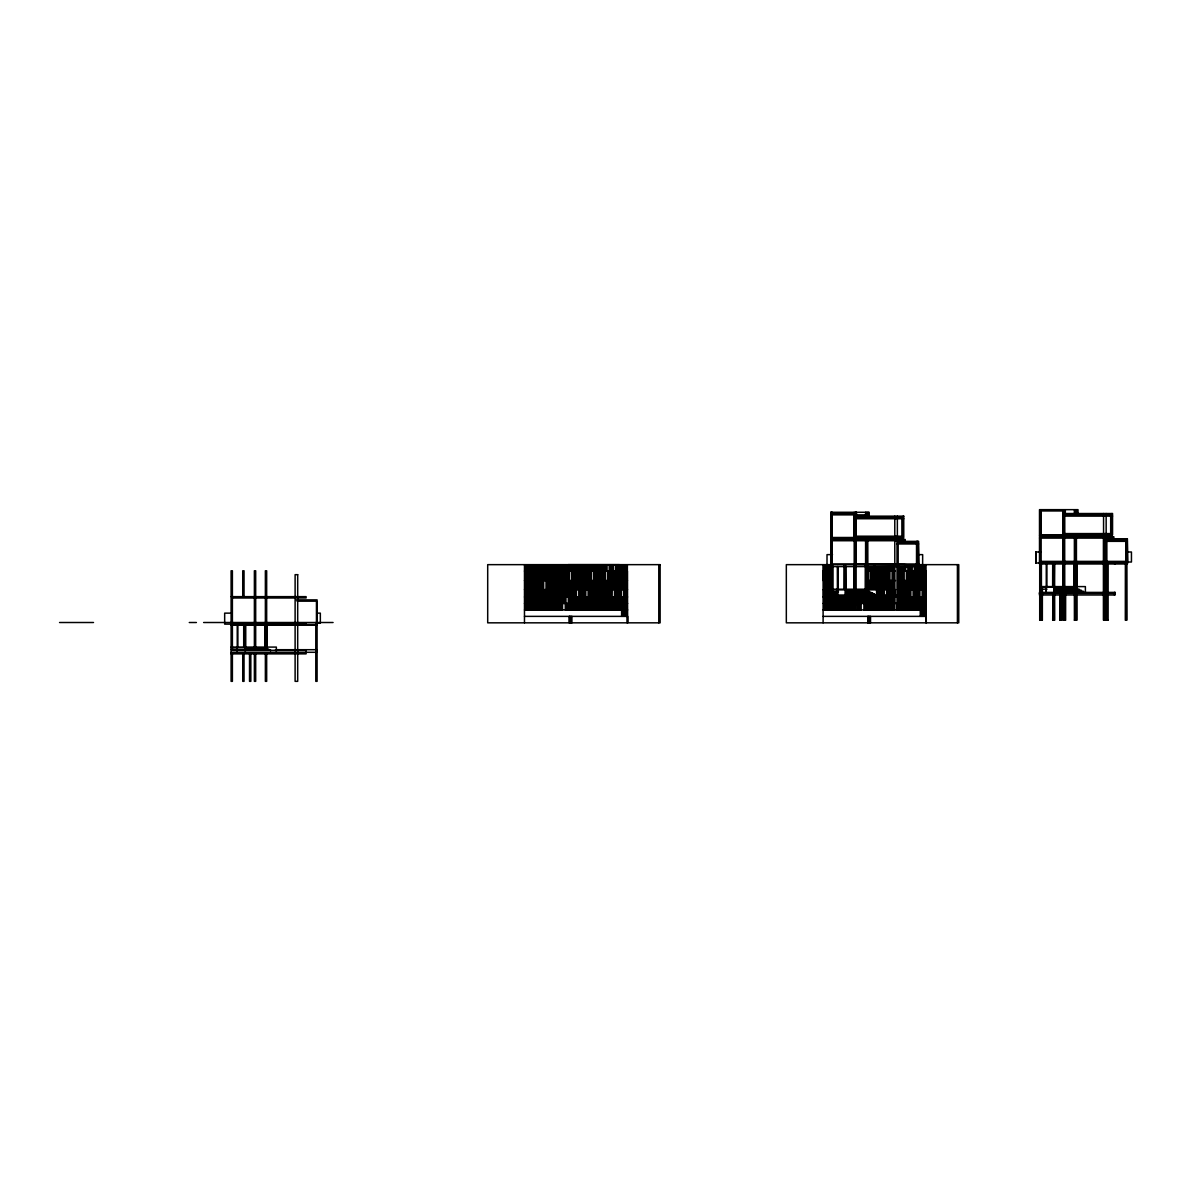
<?xml version="1.0" encoding="UTF-8"?>
<svg xmlns="http://www.w3.org/2000/svg" width="1191" height="1191" viewBox="0 0 1191 1191"><rect width="100%" height="100%" fill="white"/><g stroke="black" fill="none" stroke-linecap="round" stroke-linejoin="round"><path stroke-width="1.5" d="M854.93 513.574L832.047 513.574L832.077 538.466L854.706 538.466L854.662 513.574M830.916 514.869L855.48 514.869M855.882 514.869L866.869 514.869M854.051 516.165L903.775 516.165M1112.528 516.12L1062.848 516.12L1062.848 513.529L1112.558 513.529L1112.558 534.863L1064.754 534.863M854.051 518.74L903.746 518.74M1064.754 533.583L1110.682 533.583M1040.83 534.863L1063.489 534.863M1039.579 535.518L1111.888 535.518M1040.86 535.846L1063.489 535.846L1063.444 510.954M855.972 536.203L901.885 536.203M1111.888 536.158L1039.535 536.158L1039.535 509.659L1078.004 509.659L1078.004 513.187M832.047 537.498L854.706 537.498M855.972 537.498L903.775 537.498L903.746 516.165M830.782 538.138L903.106 538.138M1039.579 538.109L1113.868 538.109L1113.868 536.813L1039.535 536.813L1039.535 563.968L1127.386 563.968L1127.386 561.378L1105.739 561.378M1105.739 538.749L1127.386 538.749L1127.922 562.673L1039.579 562.673M830.752 538.794L903.106 538.794M830.752 539.434L905.086 539.434L905.086 540.729L830.782 540.729M896.957 541.369L918.603 541.369L919.139 565.293L905.577 565.293M1105.739 541.339L1127.386 541.339M897.612 542.664L917.01 542.664L917.01 563.998M896.957 543.959L918.603 543.959M855.942 551.076L856.046 563.998M1041.247 562.986L1035.798 562.986L1035.798 551.999L1041.247 551.999M1128.041 551.999L1131.45 551.999L1131.45 562.018L1128.041 562.018M832.509 554.634L827.016 554.634L827.001 571.114M919.258 554.634L922.668 554.634L922.623 564.653M1039.579 561.378L1104.995 561.378M1064.159 561.705L1113.793 562.018M1040.83 562.018L1115.118 562.018L1115.118 563.968M830.782 563.998L895.513 563.998M896.957 563.998L918.603 563.998L918.678 571.114M866.869 564.385L895.513 564.385M831.512 564.653L786.328 564.653L786.328 622.833L958.755 622.833L958.755 564.653L918.678 564.653M830.782 565.293L832.301 565.293M918.603 566.588L830.752 566.588L830.752 512.279L869.222 512.279L869.222 515.822M524.472 571.114L627.419 571.114L627.657 622.833L627.687 616.372L524.472 616.372M823.1 571.114L832.256 571.114M867.718 571.114L895.379 571.114M898.074 571.114L926.047 571.114M524.472 580.568L627.463 580.568M823.1 580.568L832.256 580.568M867.45 580.568L895.468 580.568M898.669 580.568L926.092 580.568M1040.264 586.597L1085.388 586.597L1085.388 592.403M1040.264 587.237L1076.634 587.237L1076.634 563.968M1054.616 587.565L1074.044 587.565L1074.044 563.313M1054.243 588.533L1077.617 588.533M831.482 589.217L865.604 589.217M866.289 589.217L876.591 589.217L876.591 595.038M1040.264 589.173L1047.008 589.173M524.472 589.634L627.508 589.634M823.1 589.634L832.077 589.634M866.899 589.634L895.468 589.634M897.225 589.634L926.136 589.634M1054.214 589.5L1079.552 589.5L1079.552 590.468M831.482 589.858L865.068 589.858M866.899 589.858L867.852 589.858L868.09 565.755L868.105 580.493M845.833 590.185L865.262 590.185M845.461 591.153L868.835 591.153M1054.124 591.436L1083.423 591.436L1083.423 592.403M838.494 591.808L831.482 591.808L831.482 538.138M845.416 592.121L870.77 592.121L870.636 593.088M845.387 593.088L872.705 593.088L872.705 594.071M1039.46 593.386L1115.118 593.386M845.342 594.071L874.641 594.071L874.641 595.038M830.678 595.038L906.336 595.038M830.678 596.006L906.336 596.006M231.099 596.646L306.102 596.646L306.102 597.942L232.394 597.942M524.472 596.974L627.553 596.974M823.1 596.974L895.587 596.974M897.225 596.974L926.181 596.974L926.285 622.833M255.678 597.301L295.219 597.301M296.41 599.877L317.089 599.877L317.089 681.341L315.794 681.341L315.794 623.95M297.05 601.172L316.449 601.172L316.449 622.506M524.472 603.435L627.612 603.435M823.1 603.435L926.241 603.435M524.472 609.911L627.657 609.911M823.1 609.911L926.285 609.911M231.947 613.142L224.667 613.142L224.667 624.129L231.947 624.129M316.97 613.142L320.334 613.142L320.334 623.161L316.97 623.161M823.1 616.372L926.315 616.372M1074.371 620.213L1076.887 620.213L1076.872 594.428M1103.566 513.529L1103.566 620.213L1107.928 620.213M1126.671 538.749L1126.671 620.213L1125.316 620.213L1125.376 564.668M59.55 622.506L93.508 622.506M189.28 622.506L196.411 622.506M203.616 622.506L333.078 622.506M255.678 622.833L302.871 623.161M266.665 622.893L296.41 622.893M232.394 623.161L306.102 623.161L306.102 625.096M231.099 624.456L317.089 624.456M231.099 625.096L317.089 625.096M231.099 647.085L276.357 647.085L276.357 651.447M231.099 647.725L237.247 647.725M245.659 648.053L265.042 648.053M245.331 649.021L268.6 649.021L268.6 649.988M238.215 649.661L231.099 649.661L255.678 649.705M275.478 649.705L317.089 649.705M245.331 649.988L270.551 649.988L270.551 650.956M231.099 652.296L317.089 652.296M231.099 652.891L306.102 652.891L306.102 653.874L231.099 653.874M1126.433 538.749L1126.612 620.213M1125.793 561.378L1125.793 540.044L1106.409 540.044L1106.409 561.378M1114.553 562.018L1114.508 563.968M1114.448 592.403L1114.448 594.994M1113.213 536.813L1113.213 538.109M1111.962 513.529L1111.888 538.109M1111.322 534.863L1111.322 538.109M1110.682 535.518L1110.682 514.825L1064.144 514.825L1064.144 535.518M1107.928 563.135L1107.898 620.213M1107.481 563.135L1107.451 620.213M1107.228 564.668L1107.273 620.213M1106.692 537.439L1106.707 620.213M1106.156 513.529L1106.171 620.213M1105.933 564.668L1105.933 620.213M1104.102 537.439L1104.131 620.213M1103.595 537.439L1103.595 620.213M1083.304 561.765L1083.304 562.673M1083.215 591.436L1083.215 592.403M1082.768 561.765L1082.798 562.673M1081.488 591.436L1081.488 590.468L1054.169 590.468L1054.348 563.968M1081.324 590.468L1081.324 591.436M1079.418 589.5L1079.418 590.468M1077.513 588.533L1077.617 589.5M1076.947 509.659L1076.947 513.529M1076.887 563.135L1076.872 587.074M1076.426 537.26L1076.426 587.044M1076.426 594.413L1076.456 620.213M1076.247 537.29L1076.202 587.044M1076.247 594.413L1076.202 620.213M1075.935 563.313L1075.979 588.533M1075.667 509.659L1075.667 513.336M1075.711 537.29L1075.667 589.173M1075.711 594.413L1075.667 620.213M1075.235 563.968L1075.22 586.597M1075.026 537.96L1075.026 561.378M1074.907 594.413L1074.907 620.213M1074.371 509.659L1074.371 513.336M1074.371 537.29L1074.416 587.044M1074.371 594.413L1074.416 620.213M1073.984 563.313L1073.999 588.533M1065.647 594.413L1065.617 620.213L1062.982 620.213L1062.997 509.659M1065.32 509.659L1065.32 513.529M1064.739 509.659L1064.784 536.158M1064.665 537.29L1064.694 587.044M1064.694 594.413L1064.665 620.213M1064.292 509.659L1064.263 513.336M1064.263 537.29L1064.337 620.213M1063.712 535.846L1063.712 510.954L1040.458 510.954L1040.458 535.518M1063.637 537.96L1063.623 562.018M1063.518 538.615L1063.518 562.018M1063.384 563.09L1063.399 587.044M1063.399 594.413L1063.384 620.213M1061.479 594.741L1061.449 620.213L1059.737 620.213L1059.767 594.428M1061.062 594.428L1061.032 620.213M1060.184 594.741L1060.154 620.213M1054.66 563.313L1054.616 588.533M1054.66 594.741L1054.69 620.213L1052.695 620.213L1052.978 594.428M1054.243 594.428L1054.273 620.213M1054.095 586.597L1054.124 592.403M1054.02 594.413L1053.99 620.213M1053.707 563.968L1053.454 587.237M1053.395 594.741L1053.365 620.213M1046.919 563.968L1046.904 587.237M1046.264 563.968L1046.264 586.597M1046.279 587.237L1046.279 592.403M1046.011 586.597L1046.011 592.403M1042.378 588.89L1042.348 620.213L1039.713 620.213L1039.713 509.659M1041.753 588.89L1041.783 620.213M1041.396 563.09L1041.425 620.213M1041.098 510.954L1041.098 535.846M1041.023 509.659L1041.023 620.213M1040.368 537.96L1040.368 561.378M1040.458 588.89L1040.458 620.213M1040.13 509.659L1040.115 620.213M1035.842 551.999L1035.842 562.986M957.415 564.653L957.415 622.833M926.017 564.653L926.136 622.833M925.794 609.911L925.794 616.372M925.63 571.114L925.556 596.974M925.139 564.653L925.139 571.114M925.035 596.974L925.035 603.435M925.079 609.911L925.079 616.372M924.797 603.435L924.797 609.911M924.588 571.114L924.439 596.974M924.365 609.911L924.365 616.372M924.067 564.653L924.067 571.114M923.874 596.974L923.874 603.435M923.561 571.114L923.576 589.634M923.635 603.435L923.65 616.372M923.308 589.634L923.308 596.974M922.98 564.653L922.98 571.114M922.965 609.911L922.965 616.372M922.697 596.974L922.697 603.435M922.519 571.114L922.519 589.634M922.474 603.435L922.474 609.911M922.281 609.911L922.281 616.372M922.162 589.634L922.162 596.974M921.908 564.653L921.908 571.114M921.477 571.114L921.462 589.634M921.536 596.974L921.536 603.435M921.611 609.911L921.611 616.372M921.328 603.435L921.328 609.911M920.837 564.653L920.837 571.114M920.941 609.911L920.941 616.372M920.42 571.114L920.39 589.634M920.39 596.974L920.39 603.435M920.271 616.372L920.181 603.435M919.765 564.653L919.765 571.114M919.899 589.634L919.899 596.974M919.378 571.114L919.303 589.634M919.244 596.974L919.244 603.435M919.02 603.435L919.02 609.911M918.767 589.634L918.767 596.974M918.321 571.114L918.321 580.568M918.216 580.568L918.216 589.634M918.127 596.974L918.127 603.435M917.829 541.369L917.889 596.914M917.859 603.435L917.859 609.911M917.636 541.369L917.591 571.114M917.636 589.634L917.636 596.974M917.264 571.114L917.264 580.568M917.13 580.568L917.13 589.634M917.04 596.974L917.04 603.435M916.534 541.369L916.504 596.974M916.683 603.435L916.683 609.911M916.192 571.114L916.013 589.634M915.968 596.974L915.968 603.435M915.432 566.752L915.432 571.114M915.373 589.634L915.373 596.974M915.492 603.435L915.492 609.911M915.12 571.114L915.12 580.568M914.911 580.568L914.911 589.634M914.926 596.974L914.926 603.435M914.346 566.752L914.346 571.114M914.271 603.435L914.271 609.911M914.048 571.114L914.048 580.568M914.241 589.634L914.241 596.974M913.795 580.568L913.795 589.634M913.884 596.974L913.884 603.435M913.125 589.634L913.125 596.974M913.035 603.435L913.035 609.911M912.961 571.114L912.961 580.568M912.827 596.974L912.827 603.435M912.663 580.568L912.663 589.634M912.187 566.752L912.187 571.114M911.874 571.114L911.874 580.568M911.517 580.568L911.517 589.634M911.755 596.974L911.755 609.911M911.1 566.752L911.1 571.114M910.773 571.114L910.773 580.568M910.862 589.634L910.862 596.974M910.668 596.974L910.668 603.435M910.386 580.568L910.386 589.634M910.445 603.435L910.445 609.911M910.013 566.752L910.013 571.114M909.686 571.114L909.686 580.568M909.745 589.634L909.567 603.435M909.239 580.568L909.239 589.634M909.12 603.435L909.12 609.911M908.941 566.752L908.941 571.114M908.584 571.114L908.584 580.568M908.614 589.634L908.614 596.974M908.45 596.974L908.45 603.435M908.093 580.568L908.093 589.634M907.855 566.752L907.855 571.114M907.78 603.435L907.78 609.911M907.482 571.114L907.482 580.568M907.497 589.634L907.319 603.435M906.932 580.568L906.932 589.634M906.336 566.588L906.336 564.653L832.047 564.653L832.077 539.434M906.381 571.114L906.381 580.568M906.366 589.634L906.366 596.974M906.425 603.435L906.425 609.911M906.172 596.974L906.172 603.435M905.77 564.653L905.681 571.114M905.785 580.568L905.785 589.634M905.666 595.038L905.666 596.006M905.234 589.634L905.234 596.974M905.011 564.653L855.376 564.326L855.376 539.434M905.026 596.974L905.056 609.911M904.609 566.752L904.609 571.114M904.624 580.568L904.624 589.634M904.431 539.434L904.431 540.729M904.177 571.114L904.177 580.568M904.103 589.634L904.103 596.974M903.865 596.974L903.865 603.435M903.686 603.435L903.686 609.911M903.522 566.752L903.522 571.114M903.463 580.568L903.463 589.634M903.18 516.165L903.106 540.729M903.076 571.114L903.076 580.568M902.957 589.634L902.957 596.974M902.689 596.974L902.689 603.435M902.54 537.498L902.54 540.729M902.436 566.752L902.436 571.114M902.316 580.568L902.316 589.634M902.316 603.435L902.316 609.911M901.9 538.138L901.87 517.46L855.361 517.46L855.361 538.138M901.974 571.114L901.974 580.568M901.825 589.634L901.825 596.974M901.513 596.974L901.513 603.435M901.349 566.752L901.349 571.114M901.17 580.568L901.17 589.634M900.872 571.114L900.872 580.568M900.947 603.435L900.947 609.911M900.679 589.634L900.679 596.974M900.262 566.752L900.262 571.114M900.336 596.974L900.336 603.435M900.024 580.568L900.024 589.634M899.771 571.114L899.771 580.568M899.533 589.634L899.533 596.974M899.577 603.435L899.577 609.911M899.131 565.755L899.131 580.493M899.16 596.974L899.16 603.435M899.116 565.755L899.116 589.694M898.699 565.755L898.669 597.063M898.49 565.442L898.386 596.974M898.222 603.435L898.222 609.911M897.925 540.074L897.895 604.447M897.389 540.074L897.389 609.956L897.359 516.165M896.897 603.435L896.897 609.911M894.917 589.634L894.917 596.974M894.783 516.165L894.813 609.956M894.396 596.974L894.396 603.435M894.292 571.114L894.337 589.634M894.262 603.435L894.262 609.911M893.682 566.752L893.682 571.114M893.756 589.634L893.756 596.974M893.205 571.114L893.22 589.634M893.22 596.974L893.22 603.435M892.952 603.435L892.952 609.911M892.58 566.752L892.58 571.114M892.595 589.634L892.595 596.974M892.119 571.114L892.089 589.634M892.029 596.974L892.029 603.435M891.478 566.752L891.478 571.114M891.434 589.634L891.434 596.974M891.657 603.435L891.657 609.911M890.972 580.568L890.972 589.634M890.838 596.974L890.838 603.435M890.362 566.752L890.362 571.114M890.258 589.634L890.258 596.974M890.377 603.435L890.377 609.911M889.945 571.114L889.856 589.634M889.647 596.974L889.647 603.435M889.245 566.752L889.245 571.114M889.096 589.634L889.096 596.974M889.096 603.435L889.096 609.911M888.858 571.114L888.739 589.634M888.456 596.974L888.456 603.435M888.129 566.752L888.129 571.114M887.786 571.114L887.786 580.568M887.92 589.634L887.92 596.974M887.801 603.435L887.801 609.911M887.623 580.568L887.623 589.634M887.28 596.974L887.28 603.435M886.997 566.752L886.997 571.114M886.759 589.634L886.759 596.974M886.7 571.114L886.506 589.634M886.521 603.435L886.521 609.911M886.089 596.974L886.089 603.435M885.881 566.752L885.881 571.114M885.613 571.114L885.613 580.568M885.389 580.568L885.389 589.634M885.241 603.435L885.241 609.911M884.749 566.752L884.749 571.114M884.898 596.974L884.898 603.435M884.526 571.114L884.526 580.568M884.273 580.568L884.407 596.974M883.96 603.435L883.96 609.911M883.603 566.752L883.603 571.114M883.707 596.974L883.707 603.435M883.439 571.114L883.439 580.568M883.246 596.974L883.171 580.568M882.516 596.974L882.665 609.911M882.471 566.752L882.337 580.568M882.055 580.568L882.069 596.974M881.34 566.752L881.251 580.568M881.325 596.974L881.37 609.911M880.938 580.568L880.908 596.974M880.194 566.752L880.164 580.568M880.134 596.974L880.06 609.911M879.821 580.568L879.821 589.634M879.732 589.634L879.732 596.974M879.062 566.752L879.062 580.568M878.943 596.974L878.943 603.435M878.705 580.568L878.571 596.974M878.75 603.435L878.75 609.911M877.916 566.752L877.961 580.568M877.588 580.568L877.588 589.634M877.752 596.974L877.752 603.435M877.41 589.634L877.41 596.974M877.425 603.435L877.425 609.911M876.784 566.752L876.859 580.568M876.561 596.974L876.561 603.435M876.457 580.568L876.457 589.634M876.1 603.435L876.1 609.911M875.653 566.752L875.742 580.568M875.34 580.568L875.34 589.634M875.37 596.974L875.37 603.435M874.641 571.114L874.641 580.568M874.76 603.435L874.76 609.911M874.522 564.385L874.522 565.293M874.522 566.752L874.522 571.114M874.432 594.071L874.432 595.038M874.209 580.568L874.209 589.634M874.179 596.974L874.179 603.435M873.986 564.385L874.015 565.293M873.39 566.752L873.524 580.568M873.42 603.435L873.42 609.911M873.092 580.568L873.092 589.634M872.973 596.974L872.973 603.435M872.408 571.114L872.408 580.568M872.527 593.088L872.527 594.071M872.259 566.752L872.259 571.114M872.08 603.435L872.08 609.911M871.961 580.568L871.961 589.634M871.782 596.974L871.782 603.435M871.127 566.752L871.291 580.568M870.829 580.568L870.829 589.634M870.591 596.974L870.725 609.911M870.532 616.372L870.532 622.833M870.174 571.114L870.174 580.568M869.996 566.752L869.996 571.114M869.713 580.568L869.713 589.634M869.743 616.372L869.743 622.833M869.385 596.974L869.37 609.911M868.864 566.752L868.864 571.114M868.954 616.372L868.954 622.833M868.73 591.153L868.835 592.121M868.581 580.568L868.581 589.634M868.165 512.279L868.165 516.165M868.179 596.974L868.179 603.435M868.165 616.372L868.165 622.833M868.001 603.435L868.001 609.911M867.852 616.372L867.852 622.833M867.643 539.895L867.673 589.664M867.405 539.925L867.465 589.664M867.137 565.948L867.197 591.153M866.869 512.279L866.869 515.971M866.869 539.434L866.869 591.808M866.929 595.202L866.869 604.403M866.646 603.435L866.646 609.911M866.244 540.595L866.244 563.998M865.634 595.202L865.634 604.403M865.589 512.279L865.589 515.971M865.589 539.925L865.589 565.71M865.589 595.202L865.589 604.403M865.262 565.948L865.217 591.153M865.276 603.435L865.276 609.911M864.592 596.974L864.592 603.435M863.907 603.435L863.907 609.911M863.386 596.974L863.386 603.435M862.18 596.974L862.18 603.435M861.153 603.435L861.153 609.911M860.989 596.974L860.989 603.435M859.783 596.974L859.768 609.911M858.592 596.974L858.592 603.435M858.398 603.435L858.398 609.911M857.401 596.974L857.401 603.435M857.029 603.435L857.029 609.911M856.537 512.279L856.537 516.165M856.195 596.974L856.195 603.435M855.957 512.279L856.001 538.794M855.882 512.279L855.882 515.971M855.882 539.434L855.882 591.51M855.912 595.202L855.882 604.403M855.48 512.279L855.51 609.941M854.84 539.434L854.736 564.653M854.587 565.71L854.587 591.51M854.587 595.202L854.587 604.403M854.215 514.125L854.215 538.079M854.215 565.71L854.215 609.941L854.185 512.279M853.813 596.974L853.813 603.435M852.964 603.435L852.964 609.911M852.622 596.974L852.622 603.435M851.639 603.435L851.639 609.911M851.431 596.974L851.431 603.435M850.255 596.974L850.314 609.911M849.064 596.974L849.019 609.911M847.888 596.974L847.754 609.911M846.712 596.974L846.712 603.435M846.503 603.435L846.503 609.911M845.818 565.948L845.833 591.153M845.565 566.588L845.759 589.217M845.536 596.974L845.536 603.435M845.297 589.217L845.342 595.038M845.268 603.435L845.268 609.911M844.925 566.588L844.836 589.858M844.359 596.974L844.359 603.435M844.047 603.435L844.047 609.911M843.943 565.948L843.868 589.217M843.183 596.974L843.183 603.435M842.811 603.435L842.811 609.911M842.022 596.974L842.022 603.435M841.546 603.435L841.546 609.911M840.846 596.974L840.846 603.435M840.25 603.435L840.25 609.911M839.67 596.974L839.67 603.435M838.94 603.435L838.94 609.911M838.509 596.974L838.509 603.435M838.136 566.588L838.122 589.858M837.615 566.588L837.675 596.974M837.615 603.435L837.615 609.911M837.481 566.588L837.496 595.038M837.333 596.974L837.333 603.435M837.228 589.217L837.228 595.038M836.499 591.465L836.499 596.974M836.156 596.974L836.261 609.911M835.338 591.465L835.338 596.974M834.98 596.974L834.906 609.911M834.176 591.465L834.176 596.974M833.804 596.974L833.804 603.435M833.536 603.435L833.536 609.911M833 591.465L832.971 597.033M832.211 512.279L832.152 609.911M831.705 512.279L831.675 597.033M831.437 596.974L831.437 603.435M831.318 512.279L831.348 604.403M830.916 512.279L830.916 604.403M830.663 589.634L830.663 596.974M830.767 603.435L830.767 609.911M830.38 564.653L830.38 571.114M830.261 596.974L830.261 603.435M830.038 571.114L830.038 580.568M829.785 580.568L829.785 589.634M829.487 589.634L829.487 596.974M829.249 564.653L829.249 571.114M829.383 603.435L829.383 609.911M828.921 571.114L828.921 580.568M829.07 596.974L829.07 603.435M828.638 580.568L828.638 589.634M828.311 589.634L828.311 596.974M828.132 564.653L828.132 571.114M827.998 609.911L827.879 596.974M827.819 571.114L827.819 580.568M827.507 580.568L827.507 589.634M827.135 589.634L827.135 596.974M826.703 571.114L826.703 580.568M826.673 596.974L826.614 609.911M826.36 580.568L826.36 589.634M825.958 589.634L825.958 596.974M825.884 564.653L825.884 571.114M825.601 571.114L825.601 580.568M825.482 596.974L825.482 603.435M825.229 580.568L825.229 589.634M825.229 603.435L825.229 609.911M824.753 564.653L824.753 571.114M824.797 589.634L824.797 596.974M824.485 571.114L824.485 580.568M824.291 596.974L824.291 603.435M824.083 580.568L824.083 589.634M823.859 603.435L823.859 609.911M823.636 564.653L823.636 571.114M823.621 589.634L823.621 596.974M823.383 571.114L823.383 580.568M823.1 564.653L823.1 622.833M658.787 564.653L658.787 622.833M627.374 564.653L627.166 622.833M627.002 571.114L626.928 596.974M626.511 564.653L626.511 571.114M626.451 609.911L626.451 616.372M626.406 596.974L626.406 603.435M625.975 571.114L626.004 589.634M626.168 603.435L626.168 609.911M625.811 589.634L625.811 596.974M625.737 609.911L625.737 616.372M625.439 564.653L625.439 571.114M625.245 596.974L625.245 603.435M624.947 589.634L624.933 571.114M625.007 603.435L625.022 616.372M624.68 589.634L624.68 596.974M624.367 564.653L624.367 571.114M624.337 609.911L624.337 616.372M624.069 596.974L624.069 603.435M623.89 571.114L623.89 589.634M623.846 603.435L623.846 609.911M623.533 589.634L623.533 596.974M623.652 609.911L623.652 616.372M623.28 564.653L623.28 571.114M622.982 609.911L622.982 616.372M622.848 571.114L622.833 589.634M622.908 596.974L622.908 603.435M622.699 603.435L622.699 609.911M622.208 564.653L622.208 571.114M622.312 609.911L622.312 616.372M621.791 571.114L621.762 589.634M621.762 596.974L621.762 603.435M621.553 603.435L621.642 616.372M621.27 589.634L621.27 596.974M621.136 564.653L621.136 571.114M620.749 571.114L620.749 580.568M620.675 580.568L620.675 589.634M620.615 596.974L620.615 603.435M620.392 603.435L620.392 609.911M620.049 564.653L620.049 571.114M620.139 589.634L620.139 596.974M619.484 564.653L568.196 564.653M619.692 571.114L619.588 589.634M619.499 596.974L619.499 603.435M619.231 603.435L619.231 609.911M619.007 589.634L619.007 596.974M618.978 565.293L618.978 571.114M618.635 571.114L618.501 589.634M618.412 596.974L618.412 603.435M618.055 603.435L618.055 609.911M617.891 565.293L617.891 571.114M617.876 589.634L617.876 596.974M617.563 571.114L617.563 580.568M617.4 580.568L617.4 589.634M617.34 596.974L617.34 603.435M616.804 565.293L616.804 571.114M616.864 603.435L616.864 609.911M616.744 589.634L616.744 596.974M616.491 571.114L616.283 589.634M616.298 596.974L616.298 603.435M615.732 565.293L615.732 571.114M615.613 589.634L615.613 596.974M615.643 603.435L615.643 609.911M615.419 571.114L615.419 580.568M615.166 580.568L615.166 589.634M615.256 596.974L615.256 603.435M614.333 571.114L614.333 580.568M614.496 589.634L614.496 596.974M614.407 603.435L614.407 609.911M614.035 580.568L614.035 589.634M614.199 596.974L614.199 603.435M613.559 565.293L613.559 571.114M613.246 571.114L613.246 580.568M613.127 596.974L613.127 609.911M612.889 580.568L612.889 589.634M612.472 565.293L612.472 571.114M612.144 571.114L612.144 580.568M612.248 589.634L612.04 603.435M611.832 603.435L611.832 609.911M611.757 580.568L611.757 589.634M611.385 565.293L611.385 571.114M611.057 571.114L611.057 580.568M611.117 589.634L611.117 596.974M610.938 596.974L610.938 603.435M610.611 580.568L610.611 589.634M610.313 565.293L610.313 571.114M610.507 603.435L610.507 609.911M609.956 571.114L609.956 580.568M609.986 589.634L609.822 603.435M609.464 580.568L609.464 589.634M609.226 565.293L609.226 571.114M609.152 603.435L609.152 609.911M608.854 571.114L608.854 580.568M608.869 589.634L608.869 596.974M608.69 596.974L608.69 603.435M608.303 580.568L608.303 589.634M607.752 571.114L607.752 580.568M607.738 589.634L607.738 596.974M607.797 603.435L607.797 609.911M607.544 596.974L607.544 603.435M607.157 580.568L607.157 589.634M607.053 565.293L607.053 571.114M606.606 589.634L606.606 596.974M606.398 596.974L606.427 609.911M605.981 565.293L605.981 571.114M605.996 580.568L605.996 589.634M605.549 571.114L605.549 580.568M605.475 589.634L605.475 596.974M605.236 596.974L605.236 603.435M604.894 565.293L604.894 571.114M604.834 580.568L604.834 589.634M605.058 603.435L605.058 609.911M604.447 571.114L604.447 580.568M604.328 589.634L604.328 596.974M604.06 596.974L604.06 603.435M603.807 565.293L603.807 571.114M603.688 580.568L603.688 589.634M603.688 603.435L603.688 609.911M603.346 571.114L603.346 580.568M603.197 589.634L603.197 596.974M602.899 596.974L602.899 603.435M602.72 565.293L602.72 571.114M602.542 580.568L602.542 589.634M602.244 571.114L602.244 580.568M602.318 603.435L602.318 609.911M602.05 589.634L602.05 596.974M601.634 565.293L601.634 571.114M601.708 596.974L601.708 603.435M601.395 580.568L601.395 589.634M601.142 571.114L601.142 580.568M600.904 589.634L600.904 596.974M600.949 603.435L600.949 609.911M600.547 565.293L600.547 571.114M600.532 596.974L600.532 603.435M600.249 580.568L600.249 589.634M600.041 571.114L600.041 580.568M599.758 589.634L599.758 596.974M599.445 565.293L599.445 571.114M599.594 603.435L599.594 609.911M599.341 596.974L599.341 603.435M598.939 571.114L599.103 589.634M598.597 589.634L598.597 596.974M598.358 565.293L598.358 571.114M598.15 596.974L598.269 609.911M597.971 589.634L597.852 571.114M597.45 589.634L597.45 596.974M597.257 565.293L597.257 571.114M596.959 596.974L596.944 609.911M596.751 571.114L596.84 589.634M596.155 565.293L596.155 571.114M596.289 589.634L596.289 596.974M595.664 571.114L595.708 589.634M595.768 596.974L595.634 609.911M595.053 565.293L595.053 571.114M595.128 589.634L595.128 596.974M594.577 571.114L594.592 589.634M594.592 596.974L594.592 603.435M594.324 603.435L594.324 609.911M593.952 565.293L593.952 571.114M593.967 589.634L593.967 596.974M593.49 571.114L593.46 589.634M593.401 596.974L593.401 603.435M593.029 603.435L593.029 609.911M592.85 565.293L592.85 571.114M592.805 589.634L592.805 596.974M592.344 580.568L592.344 589.634M592.21 596.974L592.21 603.435M591.733 565.293L591.733 571.114M591.748 603.435L591.748 609.911M591.629 589.634L591.629 596.974M591.317 571.114L591.227 589.634M591.019 596.974L591.019 603.435M590.617 565.293L590.617 571.114M590.468 589.634L590.468 596.974M590.468 603.435L590.468 609.911M590.23 571.114L590.23 580.568M590.111 580.568L590.111 589.634M589.828 596.974L589.828 603.435M589.5 565.293L589.5 571.114M589.292 589.634L589.292 596.974M589.158 571.114L588.994 589.634M589.173 603.435L589.173 609.911M588.652 596.974L588.652 603.435M588.369 565.293L588.369 571.114M588.071 571.114L588.071 580.568M588.131 589.634L588.131 596.974M587.878 580.568L587.878 589.634M587.892 603.435L587.892 609.911M587.252 565.293L587.252 571.114M587.461 596.974L587.461 603.435M586.984 571.114L586.984 580.568M586.761 580.568L586.761 589.634M586.612 603.435L586.612 609.911M586.27 596.974L586.27 603.435M586.121 565.293L586.121 571.114M585.898 571.114L585.898 580.568M585.793 589.634L585.793 596.974M585.659 580.568L585.659 589.634M585.332 603.435L585.332 609.911M585.079 596.974L585.079 603.435M584.975 565.293L584.811 580.568M584.543 580.568L584.617 596.974M584.037 609.911L583.888 596.974M583.843 565.293L583.709 580.568M583.426 580.568L583.441 596.974M582.712 565.293L582.622 580.568M582.697 596.974L582.741 609.911M582.31 580.568L582.28 596.974M581.565 565.293L581.536 580.568M581.506 596.974L581.431 609.911M581.193 580.568L581.104 596.974M580.434 565.293L580.434 580.568M580.315 596.974L580.315 603.435M580.077 580.568L580.077 589.634M580.121 603.435L580.121 609.911M579.943 589.634L579.943 596.974M579.302 565.293L579.332 580.568M579.124 596.974L579.124 603.435M578.96 580.568L578.96 589.634M578.796 603.435L578.796 609.911M578.781 589.634L578.781 596.974M578.156 565.293L578.231 580.568M577.829 580.568L577.829 589.634M577.933 596.974L577.933 603.435M577.471 603.435L577.471 609.911M577.114 580.568L577.025 565.293M576.712 580.568L576.712 589.634M576.742 596.974L576.742 603.435M576.444 589.634L576.444 596.974M576.131 603.435L576.131 609.911M575.893 565.293L576.012 580.568M575.595 580.568L575.595 589.634M575.551 596.974L575.551 603.435M575.283 589.634L575.283 596.974M574.896 580.568L574.762 565.293M574.791 603.435L574.791 609.911M574.464 580.568L574.464 589.634M574.345 596.974L574.345 603.435M574.107 589.634L574.107 596.974M573.63 565.293L573.779 580.568M573.333 580.568L573.333 589.634M573.452 603.435L573.452 609.911M573.154 596.974L573.154 603.435M572.945 589.634L572.945 596.974M572.663 571.114L572.663 580.568M572.499 565.293L572.499 571.114M572.216 580.568L572.216 589.634M572.097 603.435L572.097 609.911M571.963 603.435L571.784 589.634M571.903 616.372L571.903 622.833M571.367 565.293L571.546 580.568M571.114 616.372L571.114 622.833M571.085 580.568L571.085 589.634M570.608 589.634L570.742 609.911M570.236 565.293L570.236 571.114M570.325 616.372L570.325 622.833M569.953 580.568L569.953 589.634M569.447 589.634L569.387 609.911M569.536 616.372L569.536 622.833M569.313 571.114L569.313 580.568M569.224 616.372L569.224 622.833M569.09 565.293L569.09 571.114M568.822 580.568L568.822 589.634M568.196 571.114L568.196 580.568M568.271 589.634L568.36 603.435M567.958 564.653L567.958 571.114M568.018 603.435L568.018 609.911M567.69 580.568L567.69 589.634M567.065 571.114L567.065 580.568M567.11 589.634L567.11 596.974M566.827 564.653L566.827 571.114M566.648 603.435L566.648 609.911M566.559 580.568L566.559 589.634M565.948 571.114L565.948 580.568M565.933 589.634L565.963 603.435M565.68 564.653L565.68 571.114M565.412 580.568L565.412 589.634M565.278 603.435L565.278 609.911M564.832 571.114L564.832 580.568M564.772 589.634L564.757 603.435M564.549 564.653L564.549 571.114M564.281 580.568L564.281 589.634M563.715 571.114L563.715 580.568M563.403 564.653L563.403 571.114M563.596 589.634L563.551 603.435M563.149 580.568L563.149 589.634M562.614 571.114L562.614 580.568M562.42 589.634L562.36 603.435M562.524 603.435L562.524 609.911M562.271 564.653L562.271 571.114M562.018 580.568L562.018 589.634M561.497 571.114L561.497 580.568M561.244 589.634L561.244 596.974M561.14 564.653L561.14 571.114M561.155 596.974L561.14 609.911M560.872 580.568L560.872 589.634M560.38 571.114L560.38 580.568M560.008 564.653L560.008 571.114M560.068 589.634L559.964 603.435M559.74 580.568L559.74 589.634M559.77 603.435L559.77 609.911M559.264 571.114L559.264 580.568M558.877 564.653L558.877 571.114M558.892 589.634L558.773 603.435M558.594 580.568L558.594 589.634M558.4 603.435L558.4 609.911M558.162 571.114L558.162 580.568M557.76 564.653L557.76 571.114M557.716 589.634L557.716 596.974M557.462 580.568L557.462 589.634M557.567 596.974L557.567 603.435M557.046 571.114L557.046 580.568M557.031 603.435L557.031 609.911M556.644 564.653L556.644 571.114M556.539 589.634L556.539 596.974M556.316 580.568L556.316 589.634M556.376 596.974L556.376 603.435M555.929 571.114L555.929 580.568M555.527 564.653L555.527 571.114M555.676 603.435L555.676 609.911M555.363 589.634L555.363 596.974M555.185 580.568L555.185 589.634M555.185 596.974L555.185 603.435M554.812 571.114L554.812 580.568M554.41 564.653L554.41 571.114M554.336 603.435L554.336 609.911M554.038 580.568L553.994 603.435M553.711 571.114L553.711 580.568M553.309 564.653L553.309 571.114M553.011 589.634L553.011 596.974M553.011 603.435L553.011 609.911M552.892 580.568L552.892 589.634M552.803 596.974L552.803 603.435M552.594 571.114L552.594 580.568M552.177 564.653L552.177 571.114M551.761 580.568L551.835 596.974M551.627 596.974L551.686 609.911M551.478 571.114L551.478 580.568M551.061 564.653L551.061 571.114M550.614 580.568L550.659 596.974M550.361 571.114L550.361 580.568M550.436 596.974L550.391 609.911M549.929 564.653L549.929 571.114M549.468 580.568L549.259 603.435M549.245 571.114L549.245 580.568M549.125 603.435L549.125 609.911M548.798 564.653L548.798 571.114M548.336 580.568L548.322 596.974M548.128 571.114L548.128 580.568M548.083 596.974L548.083 603.435M547.875 603.435L547.875 609.911M547.666 564.653L547.666 571.114M547.19 580.568L547.16 596.974M547.011 571.114L547.011 580.568M546.907 596.974L546.907 603.435M546.535 564.653L546.535 571.114M546.639 603.435L546.639 609.911M546.044 580.568L545.999 596.974M545.895 571.114L545.895 580.568M545.731 596.974L545.731 603.435M545.389 564.653L545.389 571.114M545.418 603.435L545.418 609.911M544.838 589.634L544.838 596.974M544.778 571.114L544.778 580.568M544.555 596.974L544.555 603.435M544.257 564.653L544.257 571.114M544.183 603.435L544.183 609.911M543.662 571.114L543.677 596.974M543.394 596.974L543.394 603.435M543.111 564.653L543.111 571.114M542.917 603.435L542.917 609.911M542.62 580.568L542.62 589.634M542.545 571.114L542.545 580.568M542.515 589.634L542.515 596.974M542.218 596.974L542.218 603.435M541.979 564.653L541.979 571.114M541.622 603.435L541.622 609.911M541.429 571.114L541.354 596.974M540.833 564.653L540.833 571.114M541.056 596.974L541.056 603.435M540.312 571.114L540.193 596.974M540.312 603.435L540.312 609.911M539.88 596.974L539.88 603.435M539.702 564.653L539.702 571.114M539.195 571.114L539.047 596.974M538.987 603.435L538.987 609.911M538.704 596.974L538.704 603.435M538.555 564.653L538.555 571.114M538.079 571.114L537.885 596.974M537.632 609.911L537.528 596.974M537.424 564.653L537.424 571.114M536.962 571.114L536.888 589.634M536.709 589.634L536.709 596.974M536.352 596.974L536.278 609.911M536.292 564.653L536.292 571.114M535.861 571.114L535.742 589.634M535.548 589.634L535.548 596.974M535.146 564.653L535.146 571.114M535.176 596.974L535.176 603.435M534.908 603.435L534.908 609.911M534.744 571.114L534.372 596.974M534.015 564.653L534.015 571.114M534 596.974L534 603.435M533.628 571.114L533.628 580.568M533.449 580.568L533.449 589.634M533.523 603.435L533.523 609.911M533.211 589.634L533.211 596.974M532.883 564.653L532.883 571.114M532.809 596.974L532.809 603.435M532.511 571.114L532.511 580.568M532.303 580.568L532.303 589.634M532.139 603.435L532.139 609.911M532.035 589.634L532.035 596.974M531.752 564.653L531.752 571.114M531.409 571.114L531.409 580.568M531.633 596.974L531.633 603.435M531.156 580.568L531.156 589.634M530.858 589.634L530.858 596.974M530.754 603.435L530.754 609.911M530.635 564.653L530.635 571.114M530.442 596.974L530.442 603.435M530.293 571.114L530.293 580.568M530.01 580.568L530.01 589.634M529.682 589.634L529.682 596.974M529.504 564.653L529.504 571.114M529.191 571.114L529.191 580.568M529.251 596.974L529.37 609.911M528.878 580.568L528.878 589.634M528.506 589.634L528.506 596.974M528.372 564.653L528.372 571.114M528.075 571.114L528.075 580.568M528.045 596.974L527.985 609.911M527.732 580.568L527.732 589.634M527.256 564.653L527.256 571.114M527.33 589.634L527.33 596.974M526.973 571.114L526.973 580.568M526.854 596.974L526.854 603.435M526.601 580.568L526.601 589.634M526.601 603.435L526.601 609.911M526.139 564.653L526.139 571.114M526.169 589.634L526.169 596.974M525.856 571.114L525.856 580.568M525.454 580.568L525.454 589.634M525.663 596.974L525.663 603.435M525.231 603.435L525.231 609.911M525.008 564.653L525.008 571.114M524.993 589.634L524.993 596.974M524.755 571.114L524.755 580.568M524.472 564.653L524.472 622.833M306.102 652.296L306.102 650.346L232.394 650.346L232.394 570.787L231.099 570.787L231.099 681.341L232.394 681.341L232.394 653.71M266.992 623.801L266.992 649.021M266.665 650.018L266.665 570.787L265.37 570.787L265.37 648.172M266.665 653.71L266.665 681.341L265.37 681.341L265.37 653.71M266.025 597.301L266.025 622.506M266.025 624.456L266.025 647.085M265.042 623.801L265.042 649.021M255.678 650.346L255.678 570.787L254.383 570.787L254.383 650.018M255.678 653.71L255.678 681.341L254.383 681.341L254.383 653.71M255.023 623.161L255.023 597.301L231.754 597.301L231.754 622.506M250.825 653.725L250.825 681.341L249.529 681.341L249.529 653.725M245.659 623.801L245.659 649.021M245.331 624.456L245.331 651.447M244.676 624.456L244.676 647.725L237.887 647.725L237.887 624.456M244.036 596.587L244.036 570.787L242.741 570.787L242.741 596.587M244.036 653.71L244.036 681.341L242.741 681.341L242.741 653.71M243.708 623.801L243.708 647.085M237.247 624.456L237.247 651.447M231.754 624.456L231.754 647.085M660.127 564.653L487.7 564.653L487.7 622.833L660.127 622.833L660.127 564.653M297.69 574.672L295.115 574.672L295.115 681.341L297.69 681.341L297.69 574.672M1115.118 592.403L1039.46 592.403L1039.46 594.994L1115.118 594.994L1115.118 592.403M1052.725 586.597L1052.725 563.313L1052.665 586.597M832.643 604.403L832.643 565.71L832.613 604.403"/></g></svg>
